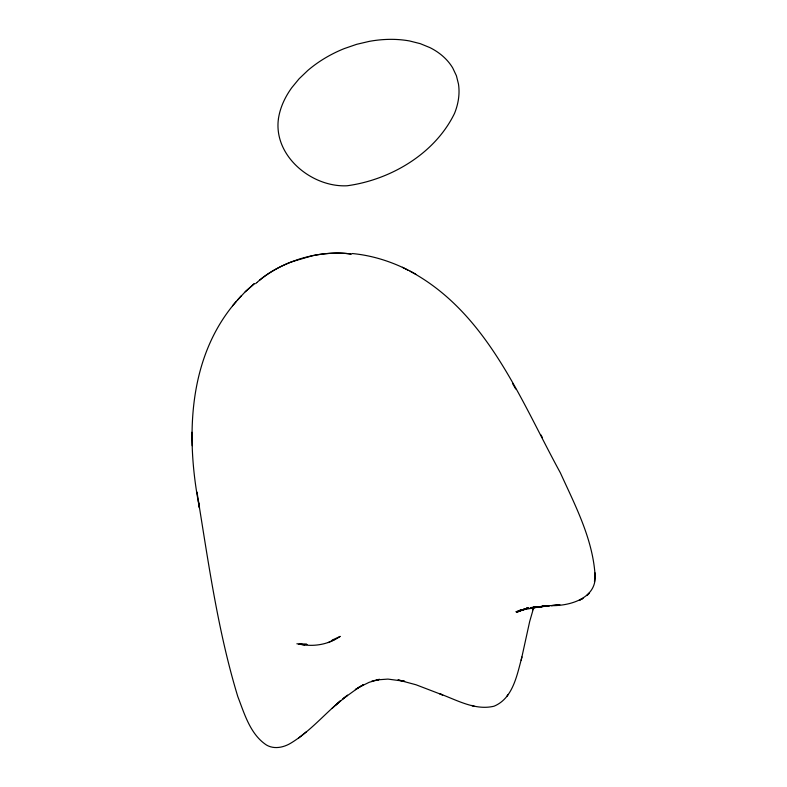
<?xml version="1.0" encoding="UTF-8"?>
<svg xmlns="http://www.w3.org/2000/svg" width="787" height="787" viewBox="0 0 787 787"><rect width="100%" height="100%" fill="white"/><g stroke="black" fill="none" stroke-linecap="round" stroke-linejoin="round"><path stroke-width="1.18" d="M197.016 492.111L199.485 508.028C185.732 438.28 187.355 357.642 236.415 301.303M523.493 609.581L515.938 611.784L526.454 608.912L519.489 610.427L546.335 605.665L530.015 608.164L547.9 605.783L530.9 607.879L549.257 605.852L531.609 607.525L559.882 604.711L551.274 605.626C570.152 606.059 597.717 598.051 594.992 574.057C592.355 538.042 575.051 505.156 560.344 472.79C520.345 399.688 487.497 312.911 410.096 271.24M594.48 581.741L595.07 572.906M278.46 118.552C273.138 155.905 311.741 187.532 347.087 185.771C390.608 179.859 434.906 153.77 454.512 113.417A95.404 65.97 -21.4 0 0 458.477 84.061L456.411 75.759L452.741 67.987A95.345 65.872 -21.4 0 0 429.918 47.614L420.297 43.669L409.614 40.973A95.306 65.813 -21.4 0 0 369.241 41.377L356.639 44.328L344.283 48.587A95.306 65.803 -21.5 0 0 307.815 70.456L299.129 78.759L291.839 87.613A95.355 65.852 -21.5 0 0 278.47 118.552M442.688 695.01L439.894 693.839C457.05 700.145 475.25 710.769 494.069 706.195C513.144 698.266 517.039 674.754 521.938 656.978M521.181 660.195L529.681 621.494L533.95 606.738L532.72 609.797L533.694 607.554M506.789 696.465L508.176 694.449M237.595 299.985L245.219 291.79L254.378 283.625L245.219 291.79M232.539 305.759L241.176 295.863M589.483 592.945L586.935 595.533L589.217 593.221M331.976 708.507L340.584 700.705C323.959 714.763 309.547 731.792 290.806 743.154C283.625 747.512 274.132 749.509 266.518 745.053C250.217 734.35 244.462 713.789 237.812 696.613C218.432 632.994 209.067 566.886 198.452 501.378M335.547 705.28L347.529 695.187L342.955 698.866L359.118 687.189L355.33 689.619L363.348 684.769L359.866 686.835L369.27 682.27L379.364 679.388L377.189 679.87L387.932 679.092L404.666 681.306L397.956 679.919L415.989 684.759L442.225 694.803M257.29 282.139L262.081 278.175A79.349 46.03 -16.3 0 1 291.869 261.737M298.588 738.078L306.409 731.743M296.876 643.796L306.979 644.455L298.873 644.278L304.972 644.73L300.25 644.268C314.072 647.032 328.582 644.464 340.23 636.388L332.203 640.087M579.33 600.274L583.029 598.356L579.665 600.097M334.406 639.575L328.307 642.556M527.585 608.036L516.764 612.217L527.634 608.085M291.869 261.727L312.498 255.696A79.28 45.99 -16.3 0 1 346.319 253.493M527.703 607.957L520.217 610.614L527.762 608.076M521.879 610.043L528.618 607.78M371.749 681.168L379.364 679.388M304.254 644.474L306.684 644.366M346.428 253.493L351.582 254.112M352.202 253.532C374.612 255.618 396.274 263.143 415.802 274.21M472.475 705.644L473.961 705.978L471.6 705.437M402.403 267.275L407.794 270.079M512.485 383.397L515.682 388.945M540.984 434.955L542.469 437.739M191.93 432.26L192.235 445.698M350.697 253.965A77.844 45.193 -16.3 0 0 329.881 253.375A77.864 45.203 -16.3 0 0 297.683 259.621L289.901 262.504A78.69 45.656 -16.3 0 0 259.582 280.172M255.608 283.694A76.418 44.397 -16.2 0 1 256.887 282.503"/></g></svg>
